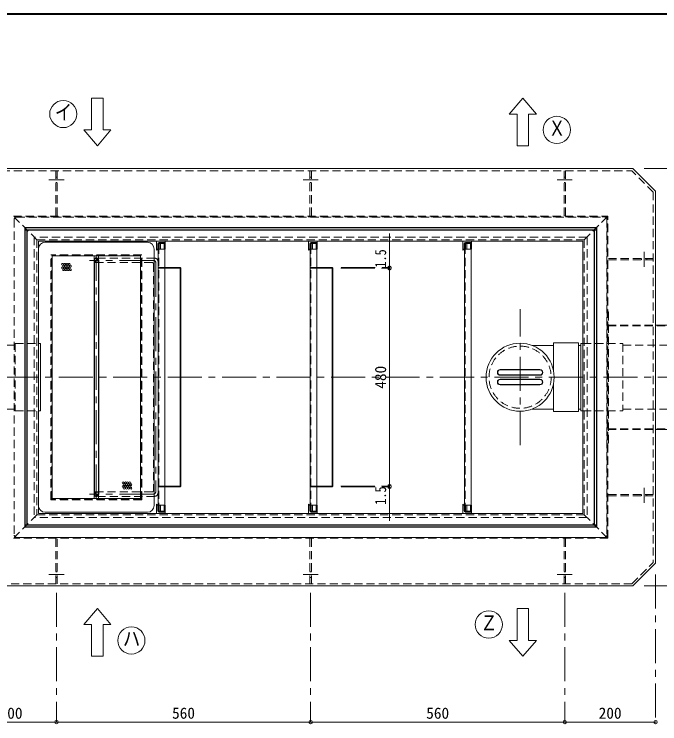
# Model space of a CAD drawing. Units: millimetres at full size, sheet at 1:15. Extents: x -3171 to 2904, y -2098 to 2117.
# Drawn here: x -1829 to -406, y 553 to 2117 of the extents above; entities that cross this region are included whole.
import ezdxf
from ezdxf.enums import TextEntityAlignment as Align

# ---------------------------------------------------------------- set-up
doc = ezdxf.new("R2010")
doc.units = ezdxf.units.MM
doc.header["$LTSCALE"] = 15
doc.header["$PDMODE"] = 32
doc.header["$PDSIZE"] = 7.5
doc.linetypes.add('CHAIN1', pattern=[8, 5, -1, 1, -1])
doc.linetypes.add('DASHED1', pattern=[1.8, 1.2, -0.6])
doc.layers.add('0-0_ﾚｲﾔ1', color=4, linetype='Continuous', lineweight=9)
doc.styles.add('ＭＳ ゴシック', font='')
doc.styles.get('ＭＳ ゴシック').set_extended_font_data('MS Gothic')

msp = doc.modelspace()

# ---------------------------------------------------------------- linework, layer by layer
at = {"layer": '0-0_ﾚｲﾔ1', "color": 1, "lineweight": 40}
msp.add_line((2904.12, 2117.05), (-3170.88, 2117.05), dxfattribs=at)
at = {"layer": '0-0_ﾚｲﾔ1'}
for p, q in [((-1632.88, 1932.05), (-1657.88, 1932.05)), ((-1657.88, 1932.05), (-1657.88, 1862.05)), ((-1632.88, 1932.05), (-1632.88, 1862.05)), ((-707.88, 1932.05), (-737.88, 1897.05)), ((-707.88, 1932.05), (-677.88, 1897.05)), ((-737.88, 1897.05), (-720.38, 1897.05)), ((-720.38, 1827.05), (-720.38, 1897.05)), ((-695.38, 1897.05), (-677.88, 1897.05)), ((-695.38, 1827.05), (-695.38, 1897.05)), ((-1657.88, 1862.05), (-1675.38, 1862.05)), ((-1645.38, 1827.05), (-1675.38, 1862.05)), ((-1645.38, 1827.05), (-1615.38, 1862.05)), ((-1615.38, 1862.05), (-1632.88, 1862.05)), ((-720.38, 1827.05), (-695.38, 1827.05)), ((-1001.63, 1633.55), (-1001.63, 1557.05)), ((-1509.38, 1612.05), (-1509.38, 1614.05)), ((-1174.38, 1612.05), (-1174.38, 1614.05)), ((-834.38, 1612.05), (-834.38, 1614.05)), ((-1463.13, 1558.55), (-1496.63, 1558.55)), ((-1463.88, 1557.05), (-1496.63, 1557.05)), ((-1463.13, 1556.3), (-1463.13, 1077.8)), ((-1461.63, 1557.05), (-1461.63, 1077.05)), ((-1128.13, 1558.55), (-1161.63, 1558.55)), ((-1128.88, 1557.05), (-1161.63, 1557.05)), ((-1128.13, 1556.3), (-1128.13, 1077.8)), ((-1126.63, 1557.05), (-1126.63, 1077.05)), ((-1001.63, 1557.05), (-1001.63, 1077.05)), ((-585.38, 1392.55), (-640.38, 1392.55)), ((-640.38, 1392.55), (-640.38, 1331.97)), ((-585.38, 1392.55), (-585.38, 1241.55)), ((-687.22, 1387.15), (-640.38, 1387.15)), ((-585.38, 1387.15), (-580.38, 1387.15)), ((-580.38, 1391.05), (-580.38, 1243.05)), ((-580.38, 1391.05), (-575.38, 1391.05)), ((-757.63, 1333.92), (-670.13, 1333.92)), ((-757.63, 1321.42), (-670.13, 1321.42)), ((-757.63, 1312.67), (-670.13, 1312.67)), ((-757.63, 1300.17), (-670.13, 1300.17)), ((-640.38, 1302.12), (-640.38, 1241.55)), ((-687.22, 1246.95), (-640.38, 1246.95)), ((-585.38, 1241.55), (-640.38, 1241.55)), ((-585.38, 1246.95), (-580.38, 1246.95)), ((-580.38, 1243.05), (-575.38, 1243.05)), ((-415.38, 1202.05), (79.62, 1202.05)), ((-1463.88, 1077.05), (-1496.63, 1077.05)), ((-1463.13, 1075.55), (-1496.63, 1075.55)), ((-1128.88, 1077.05), (-1161.63, 1077.05)), ((-1128.13, 1075.55), (-1161.63, 1075.55)), ((-1001.63, 1000.55), (-1001.63, 1077.05)), ((-1509.38, 1022.05), (-1509.38, 1020.05)), ((-1174.38, 1022.05), (-1174.38, 1020.05)), ((-834.38, 1022.05), (-834.38, 1020.05)), ((-1645.38, 807.05), (-1675.38, 772.05)), ((-1645.38, 807.05), (-1615.38, 772.05)), ((-695.38, 807.05), (-720.38, 807.05)), ((-695.38, 807.05), (-695.38, 737.05)), ((-1675.38, 772.05), (-1657.88, 772.05)), ((-1657.88, 702.05), (-1657.88, 772.05)), ((-707.88, 702.05), (-737.88, 737.05)), ((-707.88, 702.05), (-677.88, 737.05)), ((-677.88, 737.05), (-695.38, 737.05)), ((-1657.88, 702.05), (-1632.88, 702.05)), ((-1735.38, 557.05), (-1935.38, 557.05)), ((-1175.38, 557.05), (-1735.38, 557.05)), ((-615.38, 557.05), (-1175.38, 557.05)), ((-415.38, 557.05), (-615.38, 557.05))]:
    msp.add_line(p, q, dxfattribs=at)
at = {"layer": '0-0_ﾚｲﾔ1', "linetype": 'DASHED1'}
for p, q in [((-1883.31, 1772.05), (-467.45, 1772.05)), ((-1736.98, 1772.05), (-1736.98, 1672.05)), ((-1733.78, 1772.05), (-1733.78, 1672.05)), ((-1176.98, 1772.05), (-1176.98, 1672.05)), ((-1173.78, 1772.05), (-1173.78, 1672.05)), ((-616.98, 1772.05), (-616.98, 1672.05)), ((-613.78, 1772.05), (-613.78, 1672.05)), ((-420.38, 1724.97), (-467.45, 1772.05)), ((-1733.78, 1758.05), (-1736.98, 1758.05)), ((-1173.78, 1758.05), (-1176.98, 1758.05)), ((-613.78, 1758.05), (-616.98, 1758.05)), ((-1733.78, 1746.05), (-1736.98, 1746.05)), ((-1173.78, 1746.05), (-1176.98, 1746.05)), ((-613.78, 1746.05), (-616.98, 1746.05)), ((-420.38, 1724.97), (-420.38, 909.12)), ((-1830.38, 1672.05), (-520.38, 1672.05)), ((-1828.78, 1670.45), (-521.98, 1670.45)), ((-1828.38, 1665.05), (-1828.38, 969.05)), ((-1778.38, 1620.05), (-1826.92, 1668.58)), ((-1823.38, 1670.05), (-527.38, 1670.05)), ((-572.38, 1620.05), (-523.85, 1668.58)), ((-522.38, 1665.05), (-522.38, 969.05)), ((-521.98, 963.65), (-521.98, 1670.45)), ((-520.38, 962.05), (-520.38, 1672.05)), ((-566.38, 1626.05), (-1784.38, 1626.05)), ((-1784.38, 1626.05), (-1784.38, 1008.05)), ((-1510.13, 1022.05), (-1510.13, 1612.05)), ((-1509.38, 1599.05), (-1509.38, 1612.05)), ((-1506.38, 1599.05), (-1506.38, 1614.05)), ((-1498.38, 1611.77), (-1498.38, 1599.05)), ((-1175.13, 1022.05), (-1175.13, 1612.05)), ((-1174.38, 1599.05), (-1174.38, 1612.05)), ((-1171.38, 1599.05), (-1171.38, 1614.05)), ((-1163.38, 1611.77), (-1163.38, 1599.05)), ((-835.13, 1022.05), (-835.13, 1612.05)), ((-834.38, 1599.05), (-834.38, 1612.05)), ((-831.38, 1599.05), (-831.38, 1614.05)), ((-823.38, 1611.77), (-823.38, 1599.05)), ((-572.38, 1620.05), (-572.38, 1014.05)), ((-566.38, 1626.05), (-566.38, 1008.05)), ((-1496.63, 1599.05), (-1509.38, 1599.05)), ((-1161.63, 1599.05), (-1174.38, 1599.05)), ((-821.63, 1599.05), (-834.38, 1599.05)), ((-1747.63, 1047.05), (-1747.63, 1587.05)), ((-1547.63, 1587.05), (-1747.63, 1587.05)), ((-1746.63, 1048.05), (-1746.63, 1586.05)), ((-1548.63, 1586.05), (-1746.63, 1586.05)), ((-1519.13, 1579.55), (-1641.63, 1579.55)), ((-1548.63, 1048.05), (-1548.63, 1586.05)), ((-1547.63, 1047.05), (-1547.63, 1587.05)), ((-1524.13, 1569.55), (-1642.63, 1569.55)), ((-1521.63, 1567.05), (-1521.63, 1067.05)), ((-420.38, 1578.65), (-520.38, 1578.65)), ((-420.38, 1575.45), (-520.38, 1575.45)), ((-446.38, 1575.45), (-446.38, 1578.65)), ((-434.38, 1575.45), (-434.38, 1578.65)), ((-1510.13, 1557.05), (-1496.63, 1557.05)), ((-1509.38, 1558.55), (-1496.63, 1558.55)), ((-1175.13, 1557.05), (-1161.63, 1557.05)), ((-1174.38, 1558.55), (-1161.63, 1558.55)), ((-520.38, 1462.05), (-518.78, 1462.05)), ((-518.78, 1172.05), (-518.78, 1462.05)), ((-520.38, 1432.05), (-415.38, 1432.05)), ((-520.38, 1430.45), (78.02, 1430.45)), ((-520.38, 1396.05), (-521.98, 1396.05)), ((-1826.38, 1387.55), (-2480.38, 1387.55)), ((-1826.38, 1391.05), (-1775.38, 1391.05)), ((-1775.13, 1243.05), (-1775.13, 1391.05)), ((-487.38, 1387.55), (129.62, 1387.55)), ((-1826.38, 1246.55), (-2480.38, 1246.55)), ((-575.38, 1243.05), (-487.38, 1243.05)), ((-521.98, 1238.05), (-520.38, 1238.05)), ((-487.38, 1246.55), (129.62, 1246.55)), ((-520.38, 1203.65), (78.02, 1203.65)), ((-520.38, 1202.05), (-415.38, 1202.05)), ((-520.38, 1172.05), (-518.78, 1172.05)), ((-1524.13, 1064.55), (-1642.63, 1064.55)), ((-1510.13, 1077.05), (-1496.63, 1077.05)), ((-1509.38, 1075.55), (-1496.63, 1075.55)), ((-1175.13, 1077.05), (-1161.63, 1077.05)), ((-1174.38, 1075.55), (-1161.63, 1075.55)), ((-1548.63, 1048.05), (-1746.63, 1048.05)), ((-1519.13, 1054.55), (-1641.63, 1054.55)), ((-420.38, 1058.65), (-520.38, 1058.65)), ((-420.38, 1055.45), (-520.38, 1055.45)), ((-446.38, 1058.65), (-446.38, 1055.45)), ((-434.38, 1058.65), (-434.38, 1055.45)), ((-1547.63, 1047.05), (-1747.63, 1047.05)), ((-1509.38, 1035.05), (-1509.38, 1022.05)), ((-1496.63, 1035.05), (-1509.38, 1035.05)), ((-1506.38, 1035.05), (-1506.38, 1020.05)), ((-1498.38, 1022.32), (-1498.38, 1035.05)), ((-1174.38, 1035.05), (-1174.38, 1022.05)), ((-1161.63, 1035.05), (-1174.38, 1035.05)), ((-1171.38, 1035.05), (-1171.38, 1020.05)), ((-1163.38, 1022.32), (-1163.38, 1035.05)), ((-834.38, 1035.05), (-834.38, 1022.05)), ((-821.63, 1035.05), (-834.38, 1035.05)), ((-831.38, 1035.05), (-831.38, 1020.05)), ((-823.38, 1022.32), (-823.38, 1035.05)), ((-1778.38, 1014.05), (-1826.92, 965.51)), ((-566.38, 1008.05), (-1784.38, 1008.05)), ((-572.38, 1014.05), (-1778.38, 1014.05)), ((-572.38, 1014.05), (-523.85, 965.51)), ((-520.38, 962.05), (-1830.38, 962.05)), ((-521.98, 963.65), (-1828.78, 963.65)), ((-1823.38, 964.05), (-527.38, 964.05)), ((-1736.98, 862.05), (-1736.98, 962.05)), ((-1733.78, 862.05), (-1733.78, 962.05)), ((-1176.98, 862.05), (-1176.98, 962.05)), ((-1173.78, 862.05), (-1173.78, 962.05)), ((-616.98, 862.05), (-616.98, 962.05)), ((-613.78, 862.05), (-613.78, 962.05)), ((-467.45, 862.05), (-420.38, 909.12)), ((-1733.78, 888.05), (-1736.98, 888.05)), ((-1733.78, 876.05), (-1736.98, 876.05)), ((-1173.78, 888.05), (-1176.98, 888.05)), ((-1173.78, 876.05), (-1176.98, 876.05)), ((-613.78, 888.05), (-616.98, 888.05)), ((-613.78, 876.05), (-616.98, 876.05)), ((-467.45, 862.05), (-1883.31, 862.05))]:
    msp.add_line(p, q, dxfattribs=at)
at = {"layer": '0-0_ﾚｲﾔ1', "linetype": 'CHAIN1'}
for p, q in [((-440.38, 1777.05), (584.62, 1777.05)), ((-1718.78, 1752.05), (-1751.98, 1752.05)), ((-1158.78, 1752.05), (-1191.98, 1752.05)), ((-598.78, 1752.05), (-631.98, 1752.05)), ((-1647.63, 1049.55), (-1647.63, 1584.55)), ((-440.38, 1560.45), (-440.38, 1593.65)), ((-1521.63, 1574.55), (-1662.63, 1574.55)), ((-1516.63, 1569.55), (-1516.63, 1064.55)), ((-1108.88, 1557.05), (-1001.63, 1557.05)), ((-1108.13, 1558.55), (-1001.63, 1558.55)), ((-713.88, 1167.05), (-713.88, 1467.05)), ((-2810.38, 1317.05), (359.62, 1317.05)), ((-1108.88, 1077.05), (-1001.63, 1077.05)), ((-1108.13, 1075.55), (-1001.63, 1075.55)), ((-440.38, 1073.65), (-440.38, 1040.45)), ((-1521.63, 1059.55), (-1662.63, 1059.55)), ((-1718.78, 882.05), (-1751.98, 882.05)), ((-1158.78, 882.05), (-1191.98, 882.05)), ((-598.78, 882.05), (-631.98, 882.05)), ((-415.38, 882.05), (-415.38, 557.05)), ((-440.38, 857.05), (584.62, 857.05)), ((-1735.38, 842.05), (-1735.38, 557.05)), ((-1175.38, 842.05), (-1175.38, 557.05)), ((-615.38, 842.05), (-615.38, 557.05))]:
    msp.add_line(p, q, dxfattribs=at)
at = {"layer": '0-0_ﾚｲﾔ1', "color": 7, "lineweight": 18}
for p, q in [((-415.38, 1727.05), (-415.38, 907.05)), ((-1775.38, 1617.05), (-1775.38, 1017.05)), ((-575.38, 1617.05), (-1775.38, 1617.05)), ((-1535.13, 1614.55), (-1760.13, 1614.55)), ((-1515.38, 1597.05), (-1515.38, 1617.05)), ((-1512.38, 1611.05), (-1512.38, 1600.05)), ((-1511.63, 1612.05), (-1511.63, 1022.05)), ((-1499.63, 1612.05), (-1511.63, 1612.05)), ((-1509.38, 1614.05), (-1496.26, 1614.05)), ((-1498.38, 1611.77), (-1498.38, 1614.05)), ((-1496.26, 1599.05), (-1496.26, 1614.05)), ((-1180.38, 1597.05), (-1180.38, 1617.05)), ((-1177.38, 1611.05), (-1177.38, 1600.05)), ((-1176.63, 1612.05), (-1176.63, 1022.05)), ((-1164.63, 1612.05), (-1176.63, 1612.05)), ((-1174.38, 1614.05), (-1161.26, 1614.05)), ((-1163.38, 1611.77), (-1163.38, 1614.05)), ((-1161.26, 1599.05), (-1161.26, 1614.05)), ((-840.38, 1597.05), (-840.38, 1617.05)), ((-837.38, 1611.05), (-837.38, 1600.05)), ((-836.63, 1612.05), (-836.63, 1022.05)), ((-824.63, 1612.05), (-836.63, 1612.05)), ((-834.38, 1614.05), (-821.26, 1614.05)), ((-823.38, 1611.77), (-823.38, 1614.05)), ((-821.26, 1599.05), (-821.26, 1614.05)), ((-575.38, 1617.05), (-575.38, 1017.05)), ((-1775.13, 1391.05), (-1775.13, 1599.55)), ((-1520.13, 1599.55), (-1520.13, 1034.55)), ((-1496.63, 1609.05), (-1496.63, 1025.05)), ((-1496.63, 1599.05), (-1496.26, 1599.05)), ((-1161.63, 1609.05), (-1161.63, 1025.05)), ((-1161.63, 1599.05), (-1161.26, 1599.05)), ((-821.63, 1609.05), (-821.63, 1025.05)), ((-821.63, 1599.05), (-821.26, 1599.05)), ((-1550.13, 1584.55), (-1745.13, 1584.55)), ((-1745.13, 1049.55), (-1745.13, 1584.55)), ((-1652.63, 1584.55), (-1652.63, 1574.55)), ((-1642.63, 1584.55), (-1642.63, 1574.55)), ((-1550.13, 1049.55), (-1550.13, 1584.55)), ((-1775.38, 1391.05), (-1770.38, 1391.05)), ((-1770.38, 1391.05), (-1770.38, 1243.05)), ((-757.63, 1333.3), (-670.13, 1333.3)), ((-757.63, 1322.05), (-670.13, 1322.05)), ((-757.63, 1312.05), (-670.13, 1312.05)), ((-757.63, 1300.8), (-670.13, 1300.8)), ((-1775.38, 1243.05), (-1770.38, 1243.05)), ((-1775.13, 1034.55), (-1775.13, 1243.05)), ((-1550.13, 1049.55), (-1745.13, 1049.55)), ((-1652.63, 1059.55), (-1652.63, 1049.55)), ((-1642.63, 1059.55), (-1642.63, 1049.55)), ((-1515.38, 1037.05), (-1515.38, 1017.05)), ((-1512.38, 1023.05), (-1512.38, 1034.05)), ((-1496.63, 1035.05), (-1496.26, 1035.05)), ((-1496.26, 1035.05), (-1496.26, 1020.05)), ((-1180.38, 1037.05), (-1180.38, 1017.05)), ((-1177.38, 1023.05), (-1177.38, 1034.05)), ((-1161.63, 1035.05), (-1161.26, 1035.05)), ((-1161.26, 1035.05), (-1161.26, 1020.05)), ((-840.38, 1037.05), (-840.38, 1017.05)), ((-837.38, 1023.05), (-837.38, 1034.05)), ((-821.63, 1035.05), (-821.26, 1035.05)), ((-821.26, 1035.05), (-821.26, 1020.05)), ((-575.38, 1017.05), (-1775.38, 1017.05)), ((-1535.13, 1019.55), (-1760.13, 1019.55)), ((-1499.63, 1022.05), (-1511.63, 1022.05)), ((-1509.38, 1020.05), (-1496.26, 1020.05)), ((-1498.38, 1022.32), (-1498.38, 1020.05)), ((-1164.63, 1022.05), (-1176.63, 1022.05)), ((-1174.38, 1020.05), (-1161.26, 1020.05)), ((-1163.38, 1022.32), (-1163.38, 1020.05)), ((-824.63, 1022.05), (-836.63, 1022.05)), ((-834.38, 1020.05), (-821.26, 1020.05)), ((-823.38, 1022.32), (-823.38, 1020.05)), ((-465.38, 857.05), (-415.38, 907.05)), ((-465.38, 857.05), (-1885.38, 857.05))]:
    msp.add_line(p, q, dxfattribs=at)
at = {"layer": '0-0_ﾚｲﾔ1', "color": 5, "lineweight": 25}
for p, q in [((-1805.38, 1647.05), (-545.38, 1647.05)), ((-1805.38, 1647.05), (-1805.38, 987.05)), ((-1805.38, 1642.05), (-545.38, 1642.05)), ((-1800.38, 1642.05), (-1800.38, 992.05)), ((-550.38, 1642.05), (-550.38, 992.05)), ((-545.38, 1647.05), (-545.38, 987.05)), ((-1652.63, 1574.55), (-1652.63, 1059.55)), ((-1642.63, 1574.55), (-1642.63, 1059.55)), ((-1805.38, 992.05), (-545.38, 992.05)), ((-1805.38, 987.05), (-545.38, 987.05))]:
    msp.add_line(p, q, dxfattribs=at)
at = {"layer": '0-0_ﾚｲﾔ1', "color": 7, "lineweight": 18}
msp.add_lwpolyline([(-415.38, 1727.05), (-465.38, 1777.05), (-1885.38, 1777.05)], dxfattribs=at)
at = {"layer": '0-0_ﾚｲﾔ1', "linetype": 'DASHED1'}
for points in [[(-572.38, 1620.05), (-1778.38, 1620.05), (-1778.38, 1014.05)], [(-1826.38, 1391.05), (-1826.38, 1243.05), (-1775.38, 1243.05)], [(-575.38, 1391.05), (-487.38, 1391.05), (-487.38, 1243.05)]]:
    msp.add_lwpolyline(points, dxfattribs=at)
at = {"layer": '0-0_ﾚｲﾔ1'}
for points in [[(-415.38, 1432.05), (79.62, 1432.05), (79.62, 1202.05)], [(-720.38, 807.05), (-720.38, 737.05), (-737.88, 737.05)], [(-1632.88, 702.05), (-1632.88, 772.05), (-1615.38, 772.05)]]:
    msp.add_lwpolyline(points, dxfattribs=at)
at = {"layer": '0-0_ﾚｲﾔ1', "color": 7, "lineweight": 18}
for centre, radius in [((-1720.38, 1897.05), 30), ((-632.88, 1862.05), 30), ((-713.88, 1317.05), 75), ((-782.88, 772.05), 30), ((-1570.38, 737.05), 30)]:
    msp.add_circle(centre, radius, dxfattribs=at)
at = {"layer": '0-0_ﾚｲﾔ1'}
for centre in [(-1722.26, 1565.91), (-1719.76, 1561.91), (-1717.26, 1565.91), (-1714.76, 1561.91), (-1712.26, 1565.91), (-1709.76, 1561.91), (-1707.26, 1565.91), (-1704.76, 1561.91), (-1722.26, 1557.91), (-1719.76, 1553.91), (-1717.26, 1557.91), (-1714.76, 1553.91), (-1712.26, 1557.91), (-1709.76, 1553.91), (-1707.26, 1557.91), (-1704.76, 1553.91), (-1588.66, 1084.46), (-1586.16, 1080.46), (-1583.66, 1084.46), (-1581.16, 1080.46), (-1578.66, 1084.46), (-1576.16, 1080.46), (-1573.66, 1084.46), (-1571.16, 1080.46), (-1588.66, 1076.46), (-1586.16, 1072.46), (-1583.66, 1076.46), (-1581.16, 1072.46), (-1578.66, 1076.46), (-1576.16, 1072.46), (-1573.66, 1076.46), (-1571.16, 1072.46)]:
    msp.add_circle(centre, 2, dxfattribs=at)
at = {"layer": '0-0_ﾚｲﾔ1', "linetype": 'DASHED1'}
msp.add_circle((-713.88, 1317.05), 68.5, dxfattribs=at)
for centre, radius, start, end in [((-1823.38, 1665.05), 5, 90, 180), ((-527.38, 1665.05), 5, 0, 90), ((-1642.63, 1579.55), 10, 180, 270), ((-1641.63, 1580.55), 1, 180, 270), ((-1519.13, 1572.05), 7.5, 0, 90), ((-1524.13, 1567.05), 2.5, 0, 90), ((-1510.13, 1558.55), 1.5, 180, 270), ((-1509.38, 1559.3), 0.75, 180, 270), ((-1175.13, 1558.55), 1.5, 180, 270), ((-1174.38, 1559.3), 0.75, 180, 270), ((-1642.63, 1054.55), 10, 90, 180), ((-1524.13, 1067.05), 2.5, 270, 0), ((-1510.13, 1075.55), 1.5, 90, 180), ((-1509.38, 1074.8), 0.75, 90, 180), ((-1175.13, 1075.55), 1.5, 90, 180), ((-1174.38, 1074.8), 0.75, 90, 180), ((-1641.63, 1053.55), 1, 90, 180), ((-1519.13, 1062.05), 7.5, 270, 0), ((-1823.38, 969.05), 5, 180, 270), ((-527.38, 969.05), 5, 270, 0)]:
    msp.add_arc(centre, radius, start, end, dxfattribs=at)
at = {"layer": '0-0_ﾚｲﾔ1', "color": 7, "lineweight": 18}
for centre, radius, start, end in [((-1760.13, 1599.55), 15, 90, 180), ((-1535.13, 1599.55), 15, 0, 90), ((-1509.38, 1611.05), 3, 90, 180), ((-1499.63, 1609.05), 3, 0, 90), ((-1498.38, 1617.05), 3, 270, 0), ((-1174.38, 1611.05), 3, 90, 180), ((-1164.63, 1609.05), 3, 0, 90), ((-1163.38, 1617.05), 3, 270, 0), ((-834.38, 1611.05), 3, 90, 180), ((-824.63, 1609.05), 3, 0, 90), ((-823.38, 1617.05), 3, 270, 0), ((-1515.38, 1600.05), 3, 270, 0), ((-1180.38, 1600.05), 3, 270, 0), ((-840.38, 1600.05), 3, 270, 0), ((-757.63, 1327.67), 5.62, 90, 270), ((-670.13, 1327.67), 5.62, 270, 90), ((-757.63, 1306.42), 5.62, 90, 270), ((-670.13, 1306.42), 5.62, 270, 90), ((-1760.13, 1034.55), 15, 180, 270), ((-1535.13, 1034.55), 15, 270, 0), ((-1515.38, 1034.05), 3, 0, 90), ((-1180.38, 1034.05), 3, 0, 90), ((-840.38, 1034.05), 3, 0, 90), ((-1509.38, 1023.05), 3, 180, 270), ((-1499.63, 1025.05), 3, 270, 0), ((-1498.38, 1017.05), 3, 0, 90), ((-1174.38, 1023.05), 3, 180, 270), ((-1164.63, 1025.05), 3, 270, 0), ((-1163.38, 1017.05), 3, 0, 90), ((-834.38, 1023.05), 3, 180, 270), ((-824.63, 1025.05), 3, 270, 0), ((-823.38, 1017.05), 3, 0, 90)]:
    msp.add_arc(centre, radius, start, end, dxfattribs=at)
at = {"layer": '0-0_ﾚｲﾔ1', "color": 5, "lineweight": 25}
for centre, start, end in [((-1647.63, 1574.55), 0, 180), ((-1647.63, 1059.55), 180, 0)]:
    msp.add_arc(centre, 5, start, end, dxfattribs=at)
at = {"layer": '0-0_ﾚｲﾔ1', "linetype": 'CHAIN1'}
for centre, start, end in [((-1642.63, 1579.55), 180, 270), ((-1521.63, 1569.55), 0, 90), ((-1521.63, 1064.55), 270, 0), ((-1642.63, 1054.55), 90, 180)]:
    msp.add_arc(centre, 5, start, end, dxfattribs=at)
at = {"layer": '0-0_ﾚｲﾔ1', "color": 7, "linetype": 'DASHED1', "lineweight": 18}
for centre, start, end in [((-1647.63, 1574.55), 180, 0), ((-1647.63, 1059.55), 0, 180)]:
    msp.add_arc(centre, 5, start, end, dxfattribs=at)
at = {"layer": '0-0_ﾚｲﾔ1'}
for centre, radius, start, end in [((-1463.88, 1556.3), 0.75, 0, 90), ((-1463.13, 1557.05), 1.5, 0, 90), ((-1128.88, 1556.3), 0.75, 0, 90), ((-1128.13, 1557.05), 1.5, 0, 90), ((-757.63, 1327.67), 6.25, 90, 270), ((-670.13, 1327.67), 6.25, 270, 90), ((-757.63, 1306.42), 6.25, 90, 270), ((-670.13, 1306.42), 6.25, 270, 90), ((-1463.88, 1077.8), 0.75, 270, 0), ((-1463.13, 1077.05), 1.5, 270, 0), ((-1128.88, 1077.8), 0.75, 270, 0), ((-1128.13, 1077.05), 1.5, 270, 0)]:
    msp.add_arc(centre, radius, start, end, dxfattribs=at)
at = {"layer": '0-0_ﾚｲﾔ1', "color": 1}
for p in [(-1001.63, 1558.55), (-1001.63, 1557.05), (-1001.63, 1077.05), (-1001.63, 1075.55), (-1735.38, 557.05), (-1175.38, 557.05), (-615.38, 557.05), (-415.38, 557.05)]:
    msp.add_point(p, dxfattribs=at)

# ---------------------------------------------------------------- texts
at = {"layer": '0-0_ﾚｲﾔ1', "color": 7, "style": 'ＭＳ ゴシック', "width": 0.85}
for s, p in [('イ', (-1739.13, 1874.55)), ('Ｘ', (-651.63, 1839.55)), ('Ｚ', (-801.63, 749.55)), ('ハ', (-1589.13, 714.55))]:
    msp.add_text(s, height=32.99, dxfattribs=at).set_placement(p, align=Align.BOTTOM_LEFT)
at = {"layer": '0-0_ﾚｲﾔ1', "color": 7, "style": 'ＭＳ ゴシック', "width": 0.8}
for p in [(-1001.63, 1558.55), (-1001.63, 1036.17)]:
    msp.add_text('1.5', height=24.74, rotation=90, dxfattribs=at).set_placement(p, align=Align.BOTTOM_LEFT)
at = {"layer": '0-0_ﾚｲﾔ1', "color": 7, "style": 'ＭＳ ゴシック'}
msp.add_text('480', height=24.74, rotation=90, dxfattribs=at).set_placement((-1001.63, 1291.73), align=Align.BOTTOM_LEFT)
for s, p in [('200', (-1860.7, 557.05)), ('560', (-1480.7, 557.05)), ('560', (-920.7, 557.05)), ('200', (-540.7, 557.05))]:
    msp.add_text(s, height=24.74, dxfattribs=at).set_placement(p, align=Align.BOTTOM_LEFT)

doc.saveas('drawing.dxf')
